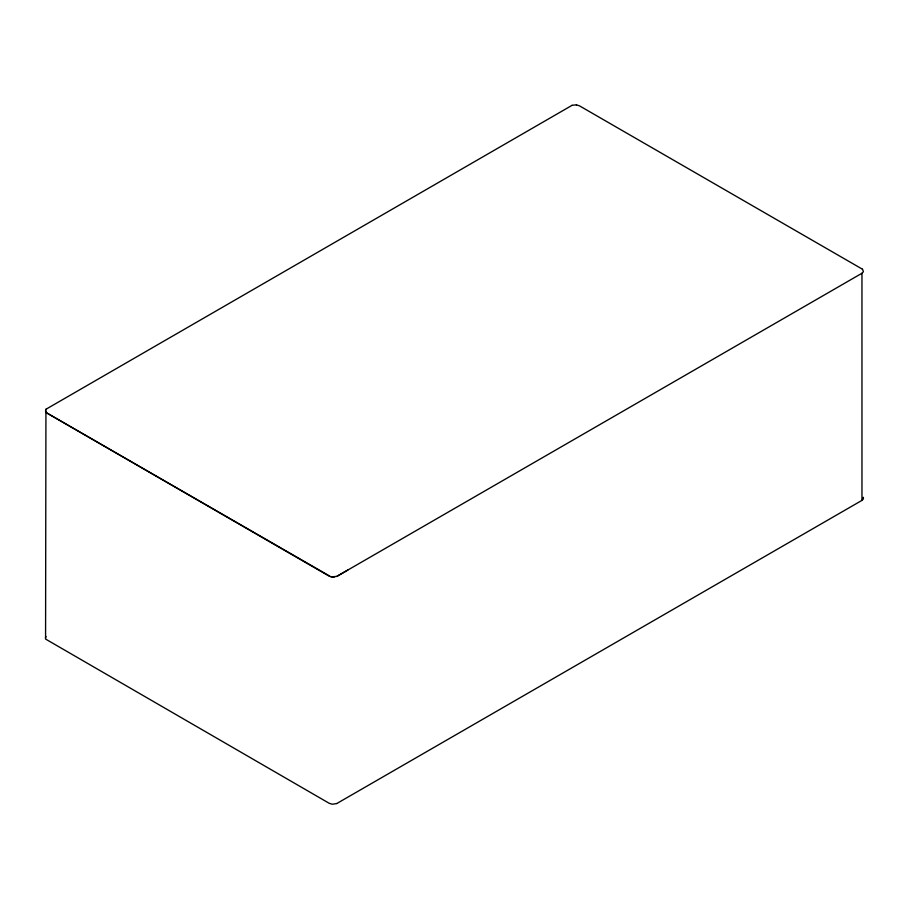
<?xml version="1.0" encoding="UTF-8"?>
<svg xmlns="http://www.w3.org/2000/svg" width="909" height="909" viewBox="0 0 909 909"><rect width="100%" height="100%" fill="white"/><g stroke="black" fill="none" stroke-linecap="round" stroke-linejoin="round"><path stroke-width="1.36" d="M336.773 803.556L332.33 804.226L329.24 803.317L45.575 639.061L45.939 409.232M45.461 638.129L45.95 636.38M331.035 576.851L336.841 576.397L861.982 273.245L863.436 271.7L862.482 269.223M336.819 803.522L861.971 500.37L863.425 498.836L863.323 497.291M45.961 409.255L572.045 105.33M347.795 570.068L336.807 576.386M572.011 105.319L576.454 104.842M334.671 576.931L332.319 577.079M576.42 104.819L579.635 105.933L862.505 269.246M46.052 412.527L331.058 576.863M329.251 576.192L46.2 412.629L45.45 410.993M861.959 273.234L861.971 500.37"/></g></svg>
